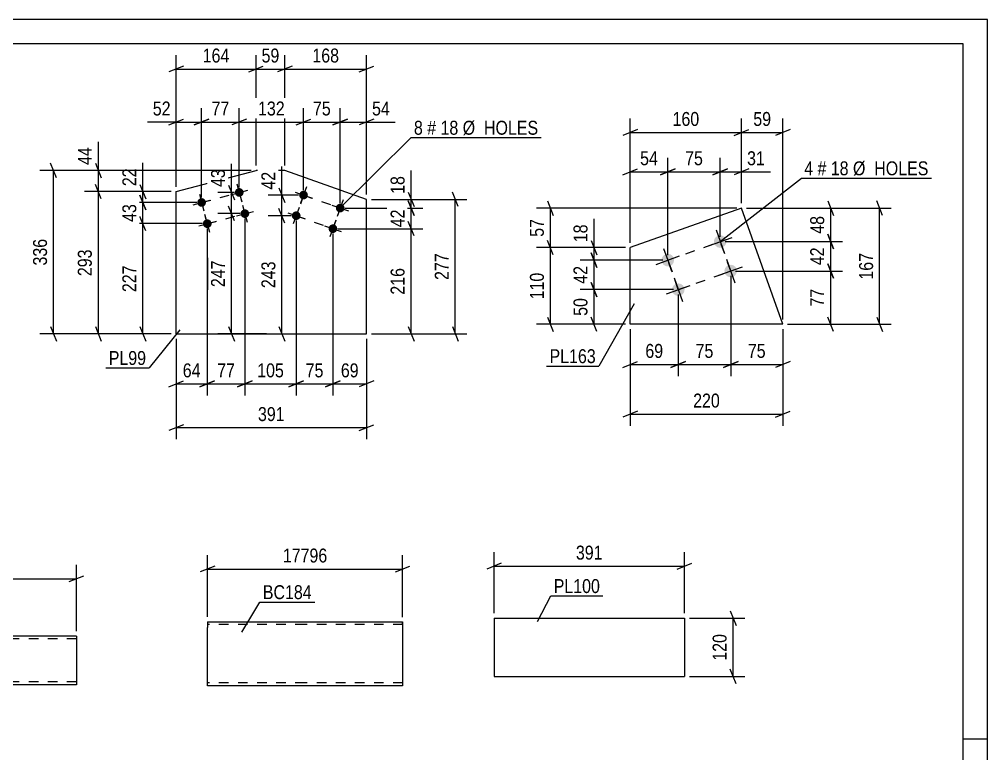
# Model space of a CAD drawing. Header units: millimetres. Extents: x 0 to 420, y 0 to 297.
# Drawn here: x 221 to 420, y 146 to 297 of the extents above; entities that cross this region are included whole.
import ezdxf

# ---------------------------------------------------------------- set-up
doc = ezdxf.new("R2010")
doc.units = ezdxf.units.MM
doc.linetypes.add('DXK_LINE_DOT2', pattern=[3.9198, 1.9599, -1.9599])
doc.styles.add('Arial Narrow', font='ARIALN.TTF', dxfattribs={"height": 0.2})

# ---------------------------------------------------------------- blocks, each defined once
blk = doc.blocks.new('Unknown-203761386-1135 - 13400')
at = {"color": 5, "linetype": 'Continuous'}
for p, q in [((420, 297), (0, 297)), ((420, 0), (420, 297)), ((415, 292), (5, 292)), ((415, 5), (415, 292)), ((420, 149), (415, 149))]:
    blk.add_line(p, q, dxfattribs=at)
blk = doc.blocks.new('Part-203761386-7017 - 7011')
at = {"color": 2, "linetype": 'Continuous'}
for p, q in [((318.57, 173.89), (318.57, 161.89)), ((318.57, 173.89), (357.71, 173.89)), ((357.71, 173.89), (357.71, 161.89)), ((318.57, 161.89), (357.71, 161.89))]:
    blk.add_line(p, q, dxfattribs=at)
blk = doc.blocks.new('Part-203761386-8584 - 8577')
at = {"color": 2, "linetype": 'Continuous'}
for p, q in [((259.7, 173.16), (259.7, 171.96)), ((259.7, 173.16), (279.7, 173.16)), ((279.8, 173.16), (299.8, 173.16)), ((299.8, 173.16), (299.8, 173.07)), ((259.7, 161.16), (259.7, 171.96)), ((299.8, 173.07), (299.8, 159.96)), ((259.7, 160.05), (259.7, 161.16)), ((259.7, 159.96), (259.7, 160.05)), ((279.7, 159.96), (259.7, 159.96)), ((299.8, 159.96), (279.8, 159.96))]:
    blk.add_line(p, q, dxfattribs=at)
at = {"color": 7, "linetype": 'DXK_LINE_DOT2'}
for p, q in [((259.7, 173.16), (259.7, 173.07)), ((299.8, 172.81), (299.8, 173.16)), ((259.7, 173.07), (259.7, 172.81)), ((279.7, 172.56), (259.7, 172.56)), ((299.8, 172.56), (279.8, 172.56)), ((259.7, 160.31), (259.7, 161.16)), ((279.7, 160.56), (259.7, 160.56)), ((299.8, 160.56), (279.8, 160.56))]:
    blk.add_line(p, q, dxfattribs=at)
blk = doc.blocks.new('Part-203761386-6848 - 6842')
at = {"color": 2, "linetype": 'Continuous'}
for p, q in [((212.68, 170.21), (192.68, 170.21)), ((192.68, 160.3), (192.68, 170.21)), ((232.78, 170.21), (212.78, 170.21)), ((232.78, 170.21), (232.78, 160.21)), ((192.68, 160.21), (192.68, 160.3)), ((212.68, 160.21), (192.68, 160.21)), ((232.78, 160.21), (212.78, 160.21))]:
    blk.add_line(p, q, dxfattribs=at)
at = {"color": 7, "linetype": 'DXK_LINE_DOT2'}
for p, q in [((212.68, 169.61), (192.68, 169.61)), ((232.78, 169.61), (212.78, 169.61)), ((232.78, 170.12), (232.78, 170.21)), ((192.68, 160.81), (192.68, 160.85)), ((212.68, 160.81), (192.68, 160.81)), ((232.78, 160.81), (212.78, 160.81)), ((232.78, 160.81), (232.78, 160.85))]:
    blk.add_line(p, q, dxfattribs=at)
blk = doc.blocks.new('Bolt-203761386-7430 - 7396')
at = {"linetype": 'Continuous'}
for points in [[(280.28, 260.57, -1), (278.58, 261.18, -1)], [(287.82, 257.9, -1), (286.12, 258.5, -1)], [(278.77, 256.33, -1), (277.08, 256.93, -1)], [(286.31, 253.66, -1), (284.62, 254.26, -1)]]:
    blk.add_hatch(color=1, dxfattribs=at).paths.add_polyline_path(points)
at = {"color": 1, "linetype": 'Continuous'}
for p, q in [((277.73, 261.48), (281.13, 260.27)), ((280.03, 262.57), (278.83, 259.18)), ((285.27, 258.8), (288.67, 257.6)), ((287.57, 259.9), (286.37, 256.5)), ((276.23, 257.23), (279.62, 256.03)), ((278.53, 258.33), (277.32, 254.94)), ((286.07, 255.66), (284.86, 252.26)), ((283.77, 254.56), (287.16, 253.36))]:
    blk.add_line(p, q, dxfattribs=at)
blk = doc.blocks.new('Bolt-203761386-7435 - 7396')
at = {"linetype": 'Continuous'}
for points in [[(267.09, 261.64, -1), (265.35, 261.18, -1)], [(259.36, 259.58, -1), (257.62, 259.12, -1)], [(268.25, 257.29, -1), (266.51, 256.83, -1)], [(260.52, 255.23, -1), (258.78, 254.77, -1)]]:
    blk.add_hatch(color=1, dxfattribs=at).paths.add_polyline_path(points)
at = {"color": 1, "linetype": 'Continuous'}
for p, q in [((265.76, 263.15), (266.68, 259.67)), ((258.03, 261.09), (258.95, 257.61)), ((264.48, 260.95), (267.96, 261.87)), ((256.75, 258.89), (260.23, 259.81)), ((266.92, 258.8), (267.84, 255.32)), ((259.18, 256.74), (260.11, 253.26)), ((265.64, 256.6), (269.12, 257.52)), ((257.91, 254.54), (261.39, 255.47))]:
    blk.add_line(p, q, dxfattribs=at)
blk = doc.blocks.new('Part-203761386-7440 - 7396')
at = {"color": 2, "linetype": 'Continuous'}
for p, q in [((253.24, 261.58), (269.67, 265.95)), ((275.6, 265.95), (269.67, 265.95)), ((292.38, 259.99), (275.6, 265.95)), ((253.24, 232.32), (253.24, 261.58)), ((292.38, 232.32), (292.38, 259.99)), ((253.24, 232.32), (292.38, 232.32))]:
    blk.add_line(p, q, dxfattribs=at)
blk = doc.blocks.new('Bolt-203761386-7810 - 7804')
at = {"linetype": 'Continuous'}
for points in [[(366.27, 251.74, -1), (363.84, 250.88, -1)], [(355.5, 247.92, -1), (353.07, 247.06, -1)], [(368.42, 245.68, -1), (365.99, 244.83, -1)], [(357.65, 241.86, -1), (355.22, 241, -1)]]:
    blk.add_hatch(color=1, dxfattribs=at).paths.add_polyline_path(points)
at = {"color": 1, "linetype": 'Continuous'}
for p, q in [((364.2, 253.74), (365.92, 248.89)), ((362.63, 250.45), (367.48, 252.17)), ((353.43, 249.92), (355.15, 245.07)), ((351.86, 246.63), (356.71, 248.35)), ((366.35, 247.68), (368.07, 242.83)), ((364.78, 244.4), (369.63, 246.11)), ((355.58, 243.86), (357.29, 239.01)), ((354.01, 240.57), (358.86, 242.29))]:
    blk.add_line(p, q, dxfattribs=at)
blk = doc.blocks.new('Part-203761386-7815 - 7804')
at = {"color": 2, "linetype": 'Continuous'}
for p, q in [((369.44, 258.18), (346.56, 250.06)), ((377.91, 234.3), (369.44, 258.18)), ((346.56, 234.3), (346.56, 250.06)), ((377.91, 234.3), (346.56, 234.3))]:
    blk.add_line(p, q, dxfattribs=at)
blk = doc.blocks.new('Line-203761386-7710 - 7396')
at = {"color": 1, "linetype": 'DXK_LINE_DOT2'}
blk.add_line((266.22, 261.41), (267.38, 257.06), dxfattribs=at)
blk = doc.blocks.new('Line-203761386-7960 - 7804')
at = {"color": 1, "linetype": 'DXK_LINE_DOT2'}
blk.add_line((354.29, 247.49), (365.06, 251.31), dxfattribs=at)
blk = doc.blocks.new('Line-203761386-7717 - 7396')
at = {"color": 1, "linetype": 'DXK_LINE_DOT2'}
blk.add_line((258.49, 259.35), (266.22, 261.41), dxfattribs=at)
blk = doc.blocks.new('Line-203761386-7967 - 7804')
at = {"color": 1, "linetype": 'DXK_LINE_DOT2'}
blk.add_line((367.21, 245.26), (365.06, 251.31), dxfattribs=at)
blk = doc.blocks.new('Line-203761386-7724 - 7396')
at = {"color": 1, "linetype": 'DXK_LINE_DOT2'}
blk.add_line((259.65, 255), (267.38, 257.06), dxfattribs=at)
blk = doc.blocks.new('Line-203761386-7974 - 7804')
at = {"color": 1, "linetype": 'DXK_LINE_DOT2'}
blk.add_line((356.43, 241.43), (367.21, 245.26), dxfattribs=at)
blk = doc.blocks.new('Line-203761386-7731 - 7396')
at = {"color": 1, "linetype": 'DXK_LINE_DOT2'}
blk.add_line((259.65, 255), (258.49, 259.35), dxfattribs=at)
blk = doc.blocks.new('Line-203761386-7981 - 7804')
at = {"color": 1, "linetype": 'DXK_LINE_DOT2'}
blk.add_line((356.43, 241.43), (354.29, 247.49), dxfattribs=at)
blk = doc.blocks.new('Line-203761386-7738 - 7396')
at = {"color": 1, "linetype": 'DXK_LINE_DOT2'}
blk.add_line((279.43, 260.87), (277.93, 256.63), dxfattribs=at)
blk = doc.blocks.new('Line-203761386-7745 - 7396')
at = {"color": 1, "linetype": 'DXK_LINE_DOT2'}
blk.add_line((277.93, 256.63), (285.47, 253.96), dxfattribs=at)
blk = doc.blocks.new('Line-203761386-7752 - 7396')
at = {"color": 1, "linetype": 'DXK_LINE_DOT2'}
blk.add_line((285.47, 253.96), (286.97, 258.2), dxfattribs=at)
blk = doc.blocks.new('Line-203761386-7759 - 7396')
at = {"color": 1, "linetype": 'DXK_LINE_DOT2'}
blk.add_line((279.43, 260.87), (286.97, 258.2), dxfattribs=at)
blk = doc.blocks.new('StraightDimension-203761386-7019 - 7011')
at = {"color": 7, "linetype": 'Continuous'}
for p, q in [((367.11, 175.39), (368.31, 172.39)), ((358.71, 173.89), (370.11, 173.89)), ((367.71, 161.89), (367.71, 173.89)), ((368.31, 160.39), (367.11, 163.39)), ((358.71, 161.89), (370.11, 161.89))]:
    blk.add_line(p, q, dxfattribs=at)
at = {"color": 0}
blk.add_wipeout([(366.96, 171.23), (362.76, 171.23), (362.76, 164.54), (366.96, 164.54)], dxfattribs=at)
at = {"color": 3, "style": 'Arial Narrow'}
blk.add_text('120', height=2.863, rotation=90.0002, dxfattribs=at).set_placement((366.36, 165.14))
blk = doc.blocks.new('StraightDimension-203761386-7030 - 7011')
at = {"color": 7, "linetype": 'Continuous'}
for p, q in [((318.57, 174.89), (318.57, 187.43)), ((357.71, 174.89), (357.71, 187.43)), ((320.07, 185.18), (317.07, 183.98)), ((356.21, 183.98), (359.21, 185.18)), ((318.57, 184.58), (357.71, 184.58))]:
    blk.add_line(p, q, dxfattribs=at)
at = {"color": 0}
blk.add_wipeout([(341.49, 185.33), (341.49, 189.53), (334.8, 189.53), (334.8, 185.33)], dxfattribs=at)
at = {"color": 3, "style": 'Arial Narrow'}
blk.add_text('391', height=2.863, dxfattribs=at).set_placement((335.4, 185.93))
blk = doc.blocks.new('StraightDimension-203761386-8588 - 8577')
at = {"color": 7, "linetype": 'Continuous'}
for p, q in [((259.7, 174.16), (259.7, 186.83)), ((299.8, 174.12), (299.8, 186.83)), ((261.2, 184.58), (258.2, 183.38)), ((259.7, 183.98), (299.8, 183.98)), ((298.3, 183.38), (301.3, 184.58))]:
    blk.add_line(p, q, dxfattribs=at)
at = {"color": 0}
blk.add_wipeout([(284.92, 184.73), (284.92, 188.93), (274.58, 188.93), (274.58, 184.73)], dxfattribs=at)
at = {"color": 3, "style": 'Arial Narrow'}
blk.add_text('17796', height=2.863, dxfattribs=at).set_placement((275.18, 185.33))
blk = doc.blocks.new('StraightDimension-203761386-6857 - 6842')
at = {"color": 7, "linetype": 'Continuous'}
for p, q in [((192.68, 171.21), (192.68, 184.84)), ((232.78, 171.21), (232.78, 184.84)), ((194.18, 182.59), (191.18, 181.39)), ((192.68, 181.99), (232.78, 181.99)), ((231.28, 181.39), (234.28, 182.59))]:
    blk.add_line(p, q, dxfattribs=at)
at = {"color": 0}
blk.add_wipeout([(217.9, 182.74), (217.9, 186.94), (207.56, 186.94), (207.56, 182.74)], dxfattribs=at)
at = {"color": 3, "style": 'Arial Narrow'}
blk.add_text('17503', height=2.863, dxfattribs=at).set_placement((208.16, 183.34))
blk = doc.blocks.new('StraightDimension-203761386-7664 - 7396')
at = {"color": 7, "linetype": 'Continuous'}
for p, q in [((258.49, 260.35), (258.49, 278.74)), ((266.22, 262.41), (266.22, 278.74)), ((256.99, 275.29), (259.99, 276.49)), ((258.49, 275.89), (266.22, 275.89)), ((267.72, 276.49), (264.72, 275.29))]:
    blk.add_line(p, q, dxfattribs=at)
at = {"color": 0}
blk.add_wipeout([(264.78, 276.64), (264.78, 280.84), (259.93, 280.84), (259.93, 276.64)], dxfattribs=at)
at = {"color": 3, "style": 'Arial Narrow'}
blk.add_text('77', height=2.863, dxfattribs=at).set_placement((260.53, 277.24))
blk = doc.blocks.new('StraightDimension-203761386-7577 - 7396')
at = {"color": 7, "linetype": 'Continuous'}
for p, q in [((253.24, 231.32), (253.24, 210.66)), ((292.38, 231.32), (292.38, 210.66)), ((254.74, 213.66), (251.74, 212.46)), ((253.24, 213.06), (292.38, 213.06)), ((290.88, 212.46), (293.88, 213.66))]:
    blk.add_line(p, q, dxfattribs=at)
at = {"color": 0}
blk.add_wipeout([(276.15, 213.81), (276.15, 218.01), (269.47, 218.01), (269.47, 213.81)], dxfattribs=at)
at = {"color": 3, "style": 'Arial Narrow'}
blk.add_text('391', height=2.863, dxfattribs=at).set_placement((270.07, 214.41))
blk = doc.blocks.new('StraightDimension-203761386-7449 - 7396')
at = {"color": 7, "linetype": 'Continuous'}
for p, q in [((275.59, 255.13), (274.39, 258.13)), ((276.93, 256.63), (272.14, 256.63)), ((274.99, 232.32), (274.99, 256.63)), ((274.39, 233.82), (275.59, 230.82)), ((273.81, 232.32), (277.39, 232.32))]:
    blk.add_line(p, q, dxfattribs=at)
at = {"color": 0}
blk.add_wipeout([(274.24, 247.82), (270.04, 247.82), (270.04, 241.14), (274.24, 241.14)], dxfattribs=at)
at = {"color": 3, "style": 'Arial Narrow'}
blk.add_text('243', height=2.863, rotation=90.0002, dxfattribs=at).set_placement((273.64, 241.74))
blk = doc.blocks.new('StraightDimension-203761386-7479 - 7396')
at = {"color": 7, "linetype": 'Continuous'}
for p, q in [((266.38, 257.06), (261.79, 257.06)), ((265.24, 255.56), (264.04, 258.56)), ((264.64, 232.32), (264.64, 257.06)), ((264.04, 233.82), (265.24, 230.82)), ((271.81, 232.32), (261.79, 232.32))]:
    blk.add_line(p, q, dxfattribs=at)
at = {"color": 0}
blk.add_wipeout([(263.89, 248.03), (259.69, 248.03), (259.69, 241.35), (263.89, 241.35)], dxfattribs=at)
at = {"color": 3, "style": 'Arial Narrow'}
blk.add_text('247', height=2.863, rotation=90.0002, dxfattribs=at).set_placement((263.29, 241.95))
blk = doc.blocks.new('StraightDimension-203761386-7634 - 7396')
at = {"color": 7, "linetype": 'Continuous'}
for p, q in [((286.97, 259.2), (286.97, 278.74)), ((292.38, 260.99), (292.38, 278.74)), ((285.47, 275.29), (288.47, 276.49)), ((286.97, 275.89), (292.38, 275.89)), ((293.88, 276.49), (290.88, 275.29))]:
    blk.add_line(p, q, dxfattribs=at)
at = {"color": 0}
blk.add_wipeout([(297.76, 276.64), (297.76, 280.84), (292.91, 280.84), (292.91, 276.64)], dxfattribs=at)
at = {"color": 7, "linetype": 'Continuous'}
blk.add_line((292.38, 275.89), (298.29, 275.89), dxfattribs=at)
blk.add_line((292.38, 275.89), (298.29, 275.89), dxfattribs=at)
at = {"color": 3, "style": 'Arial Narrow'}
blk.add_text('54', height=2.863, dxfattribs=at).set_placement((293.51, 277.24))
blk = doc.blocks.new('StraightDimension-203761386-7442 - 7396')
at = {"color": 7, "linetype": 'Continuous'}
for p, q in [((311.22, 258.49), (310.02, 261.49)), ((293.38, 259.99), (313.02, 259.99)), ((310.62, 232.32), (310.62, 259.99)), ((310.02, 233.82), (311.22, 230.82)), ((293.38, 232.32), (313.02, 232.32))]:
    blk.add_line(p, q, dxfattribs=at)
at = {"color": 0}
blk.add_wipeout([(309.87, 249.5), (305.67, 249.5), (305.67, 242.82), (309.87, 242.82)], dxfattribs=at)
at = {"color": 3, "style": 'Arial Narrow'}
blk.add_text('277', height=2.863, rotation=90.0002, dxfattribs=at).set_placement((309.27, 243.42))
blk = doc.blocks.new('StraightDimension-203761386-7704 - 7396')
at = {"color": 7, "linetype": 'Continuous'}
for p, q in [((228.67, 264.45), (227.47, 267.45)), ((268.67, 265.95), (225.22, 265.95)), ((228.07, 232.32), (228.07, 265.95)), ((227.47, 233.82), (228.67, 230.82)), ((252.24, 232.32), (225.22, 232.32))]:
    blk.add_line(p, q, dxfattribs=at)
at = {"color": 0}
blk.add_wipeout([(227.32, 252.48), (223.12, 252.48), (223.12, 245.79), (227.32, 245.79)], dxfattribs=at)
at = {"color": 3, "style": 'Arial Narrow'}
blk.add_text('336', height=2.863, rotation=90.0002, dxfattribs=at).set_placement((226.72, 246.39))
blk = doc.blocks.new('StraightDimension-203761386-7465 - 7396')
at = {"color": 7, "linetype": 'Continuous'}
for p, q in [((278.43, 260.87), (272.14, 260.87)), ((274.39, 262.37), (275.59, 259.37)), ((274.99, 256.63), (274.99, 260.87)), ((275.59, 255.13), (274.39, 258.13)), ((276.93, 256.63), (272.14, 256.63))]:
    blk.add_line(p, q, dxfattribs=at)
at = {"color": 0}
blk.add_wipeout([(274.24, 266.26), (270.04, 266.26), (270.04, 261.4), (274.24, 261.4)], dxfattribs=at)
at = {"color": 7, "linetype": 'Continuous'}
blk.add_line((274.99, 260.87), (274.99, 266.78), dxfattribs=at)
blk.add_line((274.99, 260.87), (274.99, 266.78), dxfattribs=at)
at = {"color": 3, "style": 'Arial Narrow'}
blk.add_text('42', height=2.863, rotation=90.0002, dxfattribs=at).set_placement((273.64, 262))
blk = doc.blocks.new('StraightDimension-203761386-7495 - 7396')
at = {"color": 7, "linetype": 'Continuous'}
for p, q in [((264.04, 262.91), (265.24, 259.91)), ((265.22, 261.41), (261.79, 261.41)), ((264.64, 257.06), (264.64, 261.41)), ((266.38, 257.06), (261.79, 257.06)), ((265.24, 255.56), (264.04, 258.56))]:
    blk.add_line(p, q, dxfattribs=at)
at = {"color": 0}
blk.add_wipeout([(263.89, 266.79), (259.69, 266.79), (259.69, 261.93), (263.89, 261.93)], dxfattribs=at)
at = {"color": 7, "linetype": 'Continuous'}
blk.add_line((264.64, 261.41), (264.64, 267.31), dxfattribs=at)
blk.add_line((264.64, 261.41), (264.64, 267.31), dxfattribs=at)
at = {"color": 3, "style": 'Arial Narrow'}
blk.add_text('43', height=2.863, rotation=90.0002, dxfattribs=at).set_placement((263.29, 262.53))
blk = doc.blocks.new('StraightDimension-203761386-7509 - 7396')
at = {"color": 7, "linetype": 'Continuous'}
for p, q in [((259.65, 254), (259.65, 219.65)), ((253.24, 231.32), (253.24, 219.65)), ((251.74, 221.45), (254.74, 222.65)), ((253.24, 222.05), (259.65, 222.05)), ((261.15, 222.65), (258.15, 221.45))]:
    blk.add_line(p, q, dxfattribs=at)
at = {"color": 0}
blk.add_wipeout([(258.87, 222.8), (258.87, 227), (254.02, 227), (254.02, 222.8)], dxfattribs=at)
at = {"color": 3, "style": 'Arial Narrow'}
blk.add_text('64', height=2.863, dxfattribs=at).set_placement((254.62, 223.4))
blk = doc.blocks.new('StraightDimension-203761386-7515 - 7396')
at = {"color": 7, "linetype": 'Continuous'}
for p, q in [((267.38, 256.06), (267.38, 219.65)), ((277.93, 255.63), (277.93, 219.65)), ((265.88, 221.45), (268.88, 222.65)), ((267.38, 222.05), (277.93, 222.05)), ((279.43, 222.65), (276.43, 221.45))]:
    blk.add_line(p, q, dxfattribs=at)
at = {"color": 0}
blk.add_wipeout([(275.99, 222.8), (275.99, 227), (269.31, 227), (269.31, 222.8)], dxfattribs=at)
at = {"color": 3, "style": 'Arial Narrow'}
blk.add_text('105', height=2.863, dxfattribs=at).set_placement((269.91, 223.4))
blk = doc.blocks.new('StraightDimension-203761386-7523 - 7396')
at = {"color": 7, "linetype": 'Continuous'}
for p, q in [((267.38, 256.06), (267.38, 219.65)), ((259.65, 254), (259.65, 219.65)), ((258.15, 221.45), (261.15, 222.65)), ((259.65, 222.05), (267.38, 222.05)), ((268.88, 222.65), (265.88, 221.45))]:
    blk.add_line(p, q, dxfattribs=at)
at = {"color": 0}
blk.add_wipeout([(265.94, 222.8), (265.94, 227), (261.09, 227), (261.09, 222.8)], dxfattribs=at)
at = {"color": 3, "style": 'Arial Narrow'}
blk.add_text('77', height=2.863, dxfattribs=at).set_placement((261.69, 223.4))
blk = doc.blocks.new('StraightDimension-203761386-7531 - 7396')
at = {"color": 7, "linetype": 'Continuous'}
for p, q in [((277.93, 255.63), (277.93, 219.65)), ((285.47, 252.96), (285.47, 219.65)), ((276.43, 221.45), (279.43, 222.65)), ((277.93, 222.05), (285.47, 222.05)), ((286.97, 222.65), (283.97, 221.45))]:
    blk.add_line(p, q, dxfattribs=at)
at = {"color": 0}
blk.add_wipeout([(284.12, 222.8), (284.12, 227), (279.27, 227), (279.27, 222.8)], dxfattribs=at)
at = {"color": 3, "style": 'Arial Narrow'}
blk.add_text('75', height=2.863, dxfattribs=at).set_placement((279.87, 223.4))
blk = doc.blocks.new('StraightDimension-203761386-7539 - 7396')
at = {"color": 7, "linetype": 'Continuous'}
for p, q in [((285.47, 252.96), (285.47, 219.65)), ((292.38, 231.32), (292.38, 219.65)), ((283.97, 221.45), (286.97, 222.65)), ((285.47, 222.05), (292.38, 222.05)), ((293.88, 222.65), (290.88, 221.45))]:
    blk.add_line(p, q, dxfattribs=at)
at = {"color": 0}
blk.add_wipeout([(291.35, 222.8), (291.35, 227), (286.5, 227), (286.5, 222.8)], dxfattribs=at)
at = {"color": 3, "style": 'Arial Narrow'}
blk.add_text('69', height=2.863, dxfattribs=at).set_placement((287.1, 223.4))
blk = doc.blocks.new('StraightDimension-203761386-7674 - 7396')
at = {"color": 7, "linetype": 'Continuous'}
for p, q in [((253.24, 262.58), (253.24, 278.74)), ((258.49, 260.35), (258.49, 278.74)), ((251.74, 275.29), (254.74, 276.49)), ((253.24, 275.89), (258.49, 275.89)), ((259.99, 276.49), (256.99, 275.29))]:
    blk.add_line(p, q, dxfattribs=at)
at = {"color": 0}
blk.add_wipeout([(252.72, 276.64), (252.72, 280.84), (247.86, 280.84), (247.86, 276.64)], dxfattribs=at)
at = {"color": 7, "linetype": 'Continuous'}
blk.add_line((253.24, 275.89), (247.34, 275.89), dxfattribs=at)
blk.add_line((253.24, 275.89), (247.34, 275.89), dxfattribs=at)
at = {"color": 3, "style": 'Arial Narrow'}
blk.add_text('52', height=2.863, dxfattribs=at).set_placement((248.46, 277.24))
blk = doc.blocks.new('StraightDimension-203761386-7546 - 7396')
at = {"color": 7, "linetype": 'Continuous'}
for p, q in [((269.67, 266.95), (269.67, 289.63)), ((275.6, 266.95), (275.6, 289.63)), ((268.17, 286.18), (271.17, 287.38)), ((269.67, 286.78), (275.6, 286.78)), ((277.1, 287.38), (274.1, 286.18))]:
    blk.add_line(p, q, dxfattribs=at)
at = {"color": 0}
blk.add_wipeout([(275.06, 287.53), (275.06, 291.73), (270.21, 291.73), (270.21, 287.53)], dxfattribs=at)
at = {"color": 3, "style": 'Arial Narrow'}
blk.add_text('59', height=2.863, dxfattribs=at).set_placement((270.81, 288.13))
blk = doc.blocks.new('StraightDimension-203761386-7556 - 7396')
at = {"color": 7, "linetype": 'Continuous'}
for p, q in [((275.6, 266.95), (275.6, 289.63)), ((292.38, 260.99), (292.38, 289.63)), ((277.1, 287.38), (274.1, 286.18)), ((275.6, 286.78), (292.38, 286.78)), ((290.88, 286.18), (293.88, 287.38))]:
    blk.add_line(p, q, dxfattribs=at)
at = {"color": 0}
blk.add_wipeout([(287.33, 287.53), (287.33, 291.73), (280.65, 291.73), (280.65, 287.53)], dxfattribs=at)
at = {"color": 3, "style": 'Arial Narrow'}
blk.add_text('168', height=2.863, dxfattribs=at).set_placement((281.25, 288.13))
blk = doc.blocks.new('StraightDimension-203761386-7566 - 7396')
at = {"color": 7, "linetype": 'Continuous'}
for p, q in [((253.24, 262.58), (253.24, 289.63)), ((269.67, 266.95), (269.67, 289.63)), ((254.74, 287.38), (251.74, 286.18)), ((253.24, 286.78), (269.67, 286.78)), ((268.17, 286.18), (271.17, 287.38))]:
    blk.add_line(p, q, dxfattribs=at)
at = {"color": 0}
blk.add_wipeout([(264.8, 287.53), (264.8, 291.73), (258.11, 291.73), (258.11, 287.53)], dxfattribs=at)
at = {"color": 3, "style": 'Arial Narrow'}
blk.add_text('164', height=2.863, dxfattribs=at).set_placement((258.71, 288.13))
blk = doc.blocks.new('StraightDimension-203761386-7582 - 7396')
at = {"color": 7, "linetype": 'Continuous'}
for p, q in [((300.94, 261.49), (302.14, 258.49)), ((293.38, 259.99), (303.94, 259.99)), ((302.14, 256.7), (300.94, 259.7)), ((301.54, 258.2), (301.54, 259.99)), ((287.97, 258.2), (303.94, 258.2))]:
    blk.add_line(p, q, dxfattribs=at)
at = {"color": 0}
blk.add_wipeout([(300.79, 265.38), (296.59, 265.38), (296.59, 260.52), (300.79, 260.52)], dxfattribs=at)
at = {"color": 7, "linetype": 'Continuous'}
blk.add_line((301.54, 259.99), (301.54, 265.9), dxfattribs=at)
blk.add_line((301.54, 259.99), (301.54, 265.9), dxfattribs=at)
at = {"color": 3, "style": 'Arial Narrow'}
blk.add_text('18', height=2.863, rotation=90.0002, dxfattribs=at).set_placement((300.19, 261.12))
blk = doc.blocks.new('StraightDimension-203761386-7592 - 7396')
at = {"color": 7, "linetype": 'Continuous'}
for p, q in [((300.94, 259.7), (302.14, 256.7)), ((287.97, 258.2), (303.94, 258.2)), ((301.54, 253.96), (301.54, 258.2)), ((302.14, 252.46), (300.94, 255.46)), ((286.47, 253.96), (303.94, 253.96))]:
    blk.add_line(p, q, dxfattribs=at)
at = {"color": 0}
blk.add_wipeout([(300.79, 258.51), (296.59, 258.51), (296.59, 253.65), (300.79, 253.65)], dxfattribs=at)
at = {"color": 3, "style": 'Arial Narrow'}
blk.add_text('42', height=2.863, rotation=90.0002, dxfattribs=at).set_placement((300.19, 254.25))
blk = doc.blocks.new('StraightDimension-203761386-7602 - 7396')
at = {"color": 7, "linetype": 'Continuous'}
for p, q in [((302.14, 252.46), (300.94, 255.46)), ((286.47, 253.96), (303.94, 253.96)), ((301.54, 232.32), (301.54, 253.96)), ((300.94, 233.82), (302.14, 230.82)), ((293.38, 232.32), (303.94, 232.32))]:
    blk.add_line(p, q, dxfattribs=at)
at = {"color": 0}
blk.add_wipeout([(300.79, 246.48), (296.59, 246.48), (296.59, 239.8), (300.79, 239.8)], dxfattribs=at)
at = {"color": 3, "style": 'Arial Narrow'}
blk.add_text('216', height=2.863, rotation=90.0002, dxfattribs=at).set_placement((300.19, 240.4))
blk = doc.blocks.new('StraightDimension-203761386-7611 - 7396')
at = {"color": 7, "linetype": 'Continuous'}
for p, q in [((258.65, 255), (243.57, 255)), ((247.02, 253.5), (245.82, 256.5)), ((246.42, 232.32), (246.42, 255)), ((245.82, 233.82), (247.02, 230.82)), ((252.24, 232.32), (243.57, 232.32))]:
    blk.add_line(p, q, dxfattribs=at)
at = {"color": 0}
blk.add_wipeout([(245.67, 247), (241.47, 247), (241.47, 240.32), (245.67, 240.32)], dxfattribs=at)
at = {"color": 3, "style": 'Arial Narrow'}
blk.add_text('227', height=2.863, rotation=90.0002, dxfattribs=at).set_placement((245.07, 240.92))
blk = doc.blocks.new('StraightDimension-203761386-7617 - 7396')
at = {"color": 7, "linetype": 'Continuous'}
for p, q in [((245.82, 263.08), (247.02, 260.08)), ((252.24, 261.58), (243.57, 261.58)), ((247.02, 257.85), (245.82, 260.85)), ((246.42, 259.35), (246.42, 261.58)), ((257.49, 259.35), (243.57, 259.35))]:
    blk.add_line(p, q, dxfattribs=at)
at = {"color": 0}
blk.add_wipeout([(245.67, 266.96), (241.47, 266.96), (241.47, 262.1), (245.67, 262.1)], dxfattribs=at)
at = {"color": 7, "linetype": 'Continuous'}
blk.add_line((246.42, 261.58), (246.42, 267.48), dxfattribs=at)
blk.add_line((246.42, 261.58), (246.42, 267.48), dxfattribs=at)
at = {"color": 3, "style": 'Arial Narrow'}
blk.add_text('22', height=2.863, rotation=90.0002, dxfattribs=at).set_placement((245.07, 262.7))
blk = doc.blocks.new('StraightDimension-203761386-7625 - 7396')
at = {"color": 7, "linetype": 'Continuous'}
for p, q in [((245.82, 260.85), (247.02, 257.85)), ((257.49, 259.35), (243.57, 259.35)), ((246.42, 255), (246.42, 259.35)), ((258.65, 255), (243.57, 255)), ((247.02, 253.5), (245.82, 256.5))]:
    blk.add_line(p, q, dxfattribs=at)
at = {"color": 0}
blk.add_wipeout([(245.67, 259.61), (241.47, 259.61), (241.47, 254.75), (245.67, 254.75)], dxfattribs=at)
at = {"color": 3, "style": 'Arial Narrow'}
blk.add_text('43', height=2.863, rotation=90.0002, dxfattribs=at).set_placement((245.07, 255.35))
blk = doc.blocks.new('StraightDimension-203761386-7644 - 7396')
at = {"color": 7, "linetype": 'Continuous'}
for p, q in [((279.43, 261.87), (279.43, 278.74)), ((286.97, 259.2), (286.97, 278.74)), ((277.93, 275.29), (280.93, 276.49)), ((279.43, 275.89), (286.97, 275.89)), ((288.47, 276.49), (285.47, 275.29))]:
    blk.add_line(p, q, dxfattribs=at)
at = {"color": 0}
blk.add_wipeout([(285.63, 276.64), (285.63, 280.84), (280.77, 280.84), (280.77, 276.64)], dxfattribs=at)
at = {"color": 3, "style": 'Arial Narrow'}
blk.add_text('75', height=2.863, dxfattribs=at).set_placement((281.37, 277.24))
blk = doc.blocks.new('StraightDimension-203761386-7654 - 7396')
at = {"color": 7, "linetype": 'Continuous'}
for p, q in [((266.22, 262.41), (266.22, 278.74)), ((279.43, 261.87), (279.43, 278.74)), ((267.72, 276.49), (264.72, 275.29)), ((266.22, 275.89), (279.43, 275.89)), ((277.93, 275.29), (280.93, 276.49))]:
    blk.add_line(p, q, dxfattribs=at)
at = {"color": 0}
blk.add_wipeout([(276.17, 276.64), (276.17, 280.84), (269.48, 280.84), (269.48, 276.64)], dxfattribs=at)
at = {"color": 3, "style": 'Arial Narrow'}
blk.add_text('132', height=2.863, dxfattribs=at).set_placement((270.08, 277.24))
blk = doc.blocks.new('StraightDimension-203761386-7685 - 7396')
at = {"color": 7, "linetype": 'Continuous'}
for p, q in [((237.87, 260.08), (236.67, 263.08)), ((252.24, 261.58), (234.42, 261.58)), ((237.27, 232.32), (237.27, 261.58)), ((236.67, 233.82), (237.87, 230.82)), ((252.24, 232.32), (234.42, 232.32))]:
    blk.add_line(p, q, dxfattribs=at)
at = {"color": 0}
blk.add_wipeout([(236.52, 250.29), (232.32, 250.29), (232.32, 243.61), (236.52, 243.61)], dxfattribs=at)
at = {"color": 3, "style": 'Arial Narrow'}
blk.add_text('293', height=2.863, rotation=90.0002, dxfattribs=at).set_placement((235.92, 244.21))
blk = doc.blocks.new('StraightDimension-203761386-7693 - 7396')
at = {"color": 7, "linetype": 'Continuous'}
for p, q in [((236.67, 267.45), (237.87, 264.45)), ((268.67, 265.95), (234.42, 265.95)), ((237.27, 261.58), (237.27, 265.95)), ((237.87, 260.08), (236.67, 263.08)), ((252.24, 261.58), (234.42, 261.58))]:
    blk.add_line(p, q, dxfattribs=at)
at = {"color": 0}
blk.add_wipeout([(236.52, 271.33), (232.32, 271.33), (232.32, 266.47), (236.52, 266.47)], dxfattribs=at)
at = {"color": 7, "linetype": 'Continuous'}
blk.add_line((237.27, 265.95), (237.27, 271.85), dxfattribs=at)
blk.add_line((237.27, 265.95), (237.27, 271.85), dxfattribs=at)
at = {"color": 3, "style": 'Arial Narrow'}
blk.add_text('44', height=2.863, rotation=90.0002, dxfattribs=at).set_placement((235.92, 267.07))
blk = doc.blocks.new('StraightDimension-203761386-7846 - 7804')
at = {"color": 7, "linetype": 'Continuous'}
for p, q in [((387.16, 252.81), (388.36, 249.81)), ((366.06, 251.31), (390.16, 251.31)), ((387.76, 245.26), (387.76, 251.31)), ((388.36, 243.76), (387.16, 246.76)), ((368.21, 245.26), (390.16, 245.26))]:
    blk.add_line(p, q, dxfattribs=at)
at = {"color": 0}
blk.add_wipeout([(387.01, 250.71), (382.81, 250.71), (382.81, 245.86), (387.01, 245.86)], dxfattribs=at)
at = {"color": 3, "style": 'Arial Narrow'}
blk.add_text('42', height=2.863, rotation=90.0002, dxfattribs=at).set_placement((386.41, 246.46))
blk = doc.blocks.new('StraightDimension-203761386-7940 - 7804')
at = {"color": 7, "linetype": 'Continuous'}
for p, q in [((354.29, 248.49), (354.29, 268.51)), ((365.06, 252.31), (365.06, 268.51)), ((352.79, 265.06), (355.79, 266.26)), ((354.29, 265.66), (365.06, 265.66)), ((366.56, 266.26), (363.56, 265.06))]:
    blk.add_line(p, q, dxfattribs=at)
at = {"color": 0}
blk.add_wipeout([(362.1, 266.41), (362.1, 270.61), (357.24, 270.61), (357.24, 266.41)], dxfattribs=at)
at = {"color": 3, "style": 'Arial Narrow'}
blk.add_text('75', height=2.863, dxfattribs=at).set_placement((357.84, 267.01))
blk = doc.blocks.new('StraightDimension-203761386-7817 - 7804')
at = {"color": 7, "linetype": 'Continuous'}
for p, q in [((338.52, 251.56), (339.72, 248.56)), ((345.56, 250.06), (336.27, 250.06)), ((339.72, 245.99), (338.52, 248.99)), ((339.12, 247.49), (339.12, 250.06)), ((353.29, 247.49), (336.27, 247.49))]:
    blk.add_line(p, q, dxfattribs=at)
at = {"color": 0}
blk.add_wipeout([(338.37, 255.44), (334.17, 255.44), (334.17, 250.58), (338.37, 250.58)], dxfattribs=at)
at = {"color": 7, "linetype": 'Continuous'}
blk.add_line((339.12, 250.06), (339.12, 255.96), dxfattribs=at)
blk.add_line((339.12, 250.06), (339.12, 255.96), dxfattribs=at)
at = {"color": 3, "style": 'Arial Narrow'}
blk.add_text('18', height=2.863, rotation=90.0002, dxfattribs=at).set_placement((337.77, 251.18))
blk = doc.blocks.new('StraightDimension-203761386-7825 - 7804')
at = {"color": 7, "linetype": 'Continuous'}
for p, q in [((338.52, 248.99), (339.72, 245.99)), ((353.29, 247.49), (336.27, 247.49)), ((339.12, 241.43), (339.12, 247.49)), ((339.72, 239.93), (338.52, 242.93)), ((355.43, 241.43), (336.27, 241.43))]:
    blk.add_line(p, q, dxfattribs=at)
at = {"color": 0}
blk.add_wipeout([(338.37, 246.89), (334.17, 246.89), (334.17, 242.04), (338.37, 242.04)], dxfattribs=at)
at = {"color": 3, "style": 'Arial Narrow'}
blk.add_text('42', height=2.863, rotation=90.0002, dxfattribs=at).set_placement((337.77, 242.64))
blk = doc.blocks.new('StraightDimension-203761386-7833 - 7804')
at = {"color": 7, "linetype": 'Continuous'}
for p, q in [((338.52, 242.93), (339.72, 239.93)), ((355.43, 241.43), (336.27, 241.43)), ((339.12, 234.3), (339.12, 241.43)), ((339.72, 232.8), (338.52, 235.8)), ((345.56, 234.3), (336.27, 234.3))]:
    blk.add_line(p, q, dxfattribs=at)
at = {"color": 0}
blk.add_wipeout([(338.37, 240.29), (334.17, 240.29), (334.17, 235.44), (338.37, 235.44)], dxfattribs=at)
at = {"color": 3, "style": 'Arial Narrow'}
blk.add_text('50', height=2.863, rotation=90.0002, dxfattribs=at).set_placement((337.77, 236.04))
blk = doc.blocks.new('StraightDimension-203761386-7840 - 7804')
at = {"color": 7, "linetype": 'Continuous'}
for p, q in [((387.16, 246.76), (388.36, 243.76)), ((368.21, 245.26), (390.16, 245.26)), ((387.76, 234.3), (387.76, 245.26)), ((388.36, 232.8), (387.16, 235.8)), ((378.91, 234.3), (390.16, 234.3))]:
    blk.add_line(p, q, dxfattribs=at)
at = {"color": 0}
blk.add_wipeout([(387.01, 242.2), (382.81, 242.2), (382.81, 237.35), (387.01, 237.35)], dxfattribs=at)
at = {"color": 3, "style": 'Arial Narrow'}
blk.add_text('77', height=2.863, rotation=90.0002, dxfattribs=at).set_placement((386.41, 237.95))
blk = doc.blocks.new('StraightDimension-203761386-7854 - 7804')
at = {"color": 7, "linetype": 'Continuous'}
for p, q in [((387.16, 259.68), (388.36, 256.68)), ((370.44, 258.18), (390.16, 258.18)), ((387.76, 251.31), (387.76, 258.18)), ((388.36, 249.81), (387.16, 252.81)), ((366.06, 251.31), (390.16, 251.31))]:
    blk.add_line(p, q, dxfattribs=at)
at = {"color": 0}
blk.add_wipeout([(387.01, 257.17), (382.81, 257.17), (382.81, 252.32), (387.01, 252.32)], dxfattribs=at)
at = {"color": 3, "style": 'Arial Narrow'}
blk.add_text('48', height=2.863, rotation=90.0002, dxfattribs=at).set_placement((386.41, 252.92))
blk = doc.blocks.new('StraightDimension-203761386-7863 - 7804')
at = {"color": 7, "linetype": 'Continuous'}
for p, q in [((369.44, 259.18), (369.44, 276.59)), ((377.91, 235.3), (377.91, 276.59)), ((367.94, 273.14), (370.94, 274.34)), ((369.44, 273.74), (377.91, 273.74)), ((379.41, 274.34), (376.41, 273.14))]:
    blk.add_line(p, q, dxfattribs=at)
at = {"color": 0}
blk.add_wipeout([(376.11, 274.49), (376.11, 278.69), (371.25, 278.69), (371.25, 274.49)], dxfattribs=at)
at = {"color": 3, "style": 'Arial Narrow'}
blk.add_text('59', height=2.863, dxfattribs=at).set_placement((371.85, 275.09))
blk = doc.blocks.new('StraightDimension-203761386-7871 - 7804')
at = {"color": 7, "linetype": 'Continuous'}
for p, q in [((346.56, 251.06), (346.56, 276.59)), ((369.44, 259.18), (369.44, 276.59)), ((348.06, 274.34), (345.06, 273.14)), ((346.56, 273.74), (369.44, 273.74)), ((367.94, 273.14), (370.94, 274.34))]:
    blk.add_line(p, q, dxfattribs=at)
at = {"color": 0}
blk.add_wipeout([(361.34, 274.49), (361.34, 278.69), (354.66, 278.69), (354.66, 274.49)], dxfattribs=at)
at = {"color": 3, "style": 'Arial Narrow'}
blk.add_text('160', height=2.863, dxfattribs=at).set_placement((355.26, 275.09))
blk = doc.blocks.new('StraightDimension-203761386-7882 - 7804')
at = {"color": 7, "linetype": 'Continuous'}
for p, q in [((346.56, 233.3), (346.56, 213.44)), ((377.91, 233.3), (377.91, 213.44)), ((348.06, 216.44), (345.06, 215.24)), ((346.56, 215.84), (377.91, 215.84)), ((376.41, 215.24), (379.41, 216.44))]:
    blk.add_line(p, q, dxfattribs=at)
at = {"color": 0}
blk.add_wipeout([(365.58, 216.59), (365.58, 220.79), (358.89, 220.79), (358.89, 216.59)], dxfattribs=at)
at = {"color": 3, "style": 'Arial Narrow'}
blk.add_text('220', height=2.863, dxfattribs=at).set_placement((359.49, 217.19))
blk = doc.blocks.new('StraightDimension-203761386-7887 - 7804')
at = {"color": 7, "linetype": 'Continuous'}
for p, q in [((329.56, 259.68), (330.76, 256.68)), ((368.44, 258.18), (327.31, 258.18)), ((330.16, 250.06), (330.16, 258.18)), ((330.76, 248.56), (329.56, 251.56)), ((345.56, 250.06), (327.31, 250.06))]:
    blk.add_line(p, q, dxfattribs=at)
at = {"color": 0}
blk.add_wipeout([(329.41, 256.54), (325.21, 256.54), (325.21, 251.69), (329.41, 251.69)], dxfattribs=at)
at = {"color": 3, "style": 'Arial Narrow'}
blk.add_text('57', height=2.863, rotation=90.0002, dxfattribs=at).set_placement((328.81, 252.29))
blk = doc.blocks.new('StraightDimension-203761386-7895 - 7804')
at = {"color": 7, "linetype": 'Continuous'}
for p, q in [((330.76, 248.56), (329.56, 251.56)), ((345.56, 250.06), (327.31, 250.06)), ((330.16, 234.3), (330.16, 250.06)), ((329.56, 235.8), (330.76, 232.8)), ((345.56, 234.3), (327.31, 234.3))]:
    blk.add_line(p, q, dxfattribs=at)
at = {"color": 0}
blk.add_wipeout([(329.41, 245.52), (325.21, 245.52), (325.21, 238.83), (329.41, 238.83)], dxfattribs=at)
at = {"color": 3, "style": 'Arial Narrow'}
blk.add_text('110', height=2.863, rotation=90.0002, dxfattribs=at).set_placement((328.81, 239.43))
blk = doc.blocks.new('StraightDimension-203761386-7902 - 7804')
at = {"color": 7, "linetype": 'Continuous'}
for p, q in [((398.41, 256.68), (397.21, 259.68)), ((370.44, 258.18), (400.21, 258.18)), ((397.81, 234.3), (397.81, 258.18)), ((397.21, 235.8), (398.41, 232.8)), ((378.91, 234.3), (400.21, 234.3))]:
    blk.add_line(p, q, dxfattribs=at)
at = {"color": 0}
blk.add_wipeout([(397.06, 249.58), (392.86, 249.58), (392.86, 242.89), (397.06, 242.89)], dxfattribs=at)
at = {"color": 3, "style": 'Arial Narrow'}
blk.add_text('167', height=2.863, rotation=90.0002, dxfattribs=at).set_placement((396.46, 243.49))
blk = doc.blocks.new('StraightDimension-203761386-7909 - 7804')
at = {"color": 7, "linetype": 'Continuous'}
for p, q in [((356.43, 240.43), (356.43, 223.65)), ((346.56, 233.3), (346.56, 223.65)), ((345.06, 225.45), (348.06, 226.65)), ((346.56, 226.05), (356.43, 226.05)), ((357.93, 226.65), (354.93, 225.45))]:
    blk.add_line(p, q, dxfattribs=at)
at = {"color": 0}
blk.add_wipeout([(353.92, 226.8), (353.92, 231), (349.07, 231), (349.07, 226.8)], dxfattribs=at)
at = {"color": 3, "style": 'Arial Narrow'}
blk.add_text('69', height=2.863, dxfattribs=at).set_placement((349.67, 227.4))
blk = doc.blocks.new('StraightDimension-203761386-7915 - 7804')
at = {"color": 7, "linetype": 'Continuous'}
for p, q in [((367.21, 244.26), (367.21, 223.65)), ((356.43, 240.43), (356.43, 223.65)), ((354.93, 225.45), (357.93, 226.65)), ((356.43, 226.05), (367.21, 226.05)), ((368.71, 226.65), (365.71, 225.45))]:
    blk.add_line(p, q, dxfattribs=at)
at = {"color": 0}
blk.add_wipeout([(364.25, 226.8), (364.25, 231), (359.39, 231), (359.39, 226.8)], dxfattribs=at)
at = {"color": 3, "style": 'Arial Narrow'}
blk.add_text('75', height=2.863, dxfattribs=at).set_placement((359.99, 227.4))
blk = doc.blocks.new('StraightDimension-203761386-7923 - 7804')
at = {"color": 7, "linetype": 'Continuous'}
for p, q in [((367.21, 244.26), (367.21, 223.65)), ((377.91, 233.3), (377.91, 223.65)), ((365.71, 225.45), (368.71, 226.65)), ((367.21, 226.05), (377.91, 226.05)), ((379.41, 226.65), (376.41, 225.45))]:
    blk.add_line(p, q, dxfattribs=at)
at = {"color": 0}
blk.add_wipeout([(374.99, 226.8), (374.99, 231), (370.13, 231), (370.13, 226.8)], dxfattribs=at)
at = {"color": 3, "style": 'Arial Narrow'}
blk.add_text('75', height=2.863, dxfattribs=at).set_placement((370.73, 227.4))
blk = doc.blocks.new('StraightDimension-203761386-7930 - 7804')
at = {"color": 7, "linetype": 'Continuous'}
for p, q in [((346.56, 251.06), (346.56, 268.51)), ((354.29, 248.49), (354.29, 268.51)), ((345.06, 265.06), (348.06, 266.26)), ((346.56, 265.66), (354.29, 265.66)), ((355.79, 266.26), (352.79, 265.06))]:
    blk.add_line(p, q, dxfattribs=at)
at = {"color": 0}
blk.add_wipeout([(352.85, 266.41), (352.85, 270.61), (347.99, 270.61), (347.99, 266.41)], dxfattribs=at)
at = {"color": 3, "style": 'Arial Narrow'}
blk.add_text('54', height=2.863, dxfattribs=at).set_placement((348.59, 267.01))
blk = doc.blocks.new('StraightDimension-203761386-7950 - 7804')
at = {"color": 7, "linetype": 'Continuous'}
for p, q in [((365.06, 252.31), (365.06, 268.51)), ((369.44, 259.18), (369.44, 268.51)), ((363.56, 265.06), (366.56, 266.26)), ((365.06, 265.66), (369.44, 265.66)), ((370.94, 266.26), (367.94, 265.06))]:
    blk.add_line(p, q, dxfattribs=at)
at = {"color": 0}
blk.add_wipeout([(374.83, 266.41), (374.83, 270.61), (369.97, 270.61), (369.97, 266.41)], dxfattribs=at)
at = {"color": 7, "linetype": 'Continuous'}
blk.add_line((369.44, 265.66), (375.35, 265.66), dxfattribs=at)
blk.add_line((369.44, 265.66), (375.35, 265.66), dxfattribs=at)
at = {"color": 3, "style": 'Arial Narrow'}
blk.add_text('31', height=2.863, dxfattribs=at).set_placement((370.57, 267.01))
blk = doc.blocks.new('Mark-203761386-7013 - 7011')
at = {"color": 0}
blk.add_wipeout([(340.35, 179.05), (340.35, 182.05), (330.84, 182.05), (330.84, 179.05)], dxfattribs=at)
blk.add_wipeout([(340.35, 179.05), (340.35, 182.05), (330.84, 182.05), (330.84, 179.05)], dxfattribs=at)
at = {"color": 30, "linetype": 'Continuous'}
for p, q in [((327.5, 173.23), (330.24, 178.45)), ((330.24, 178.45), (340.95, 178.45))]:
    blk.add_line(p, q, dxfattribs=at)
at = {"color": 3, "style": 'Arial Narrow'}
blk.add_text('PL100', height=2.863, dxfattribs=at).set_placement((330.84, 179.05))
blk = doc.blocks.new('Mark-203761386-8580 - 8577')
at = {"color": 0}
blk.add_wipeout([(281.12, 177.8), (281.12, 180.8), (271.07, 180.8), (271.07, 177.8)], dxfattribs=at)
blk.add_wipeout([(281.12, 177.8), (281.12, 180.8), (271.07, 180.8), (271.07, 177.8)], dxfattribs=at)
at = {"color": 30, "linetype": 'Continuous'}
for p, q in [((266.72, 171.03), (270.47, 177.2)), ((270.47, 177.2), (281.72, 177.2))]:
    blk.add_line(p, q, dxfattribs=at)
at = {"color": 3, "style": 'Arial Narrow'}
blk.add_text('BC184', height=2.863, dxfattribs=at).set_placement((271.07, 177.8))
blk = doc.blocks.new('Mark-203761386-7436 - 7396')
at = {"color": 0}
blk.add_wipeout([(247.08, 225.94), (247.08, 228.94), (239.41, 228.94), (239.41, 225.94)], dxfattribs=at)
blk.add_wipeout([(247.08, 225.94), (247.08, 228.94), (239.41, 228.94), (239.41, 225.94)], dxfattribs=at)
at = {"color": 30, "linetype": 'Continuous'}
for p in [(254.02, 233.15), (238.81, 225.34)]:
    blk.add_line(p, (247.68, 225.34), dxfattribs=at)
at = {"color": 3, "style": 'Arial Narrow'}
blk.add_text('PL99', height=2.863, dxfattribs=at).set_placement((239.41, 225.94))
blk = doc.blocks.new('MarkSet-203761386-7794 - 7396')
at = {"color": 0}
blk.add_wipeout([(303.95, 273.28), (303.95, 276.28), (302.12, 276.28), (302.12, 273.28)], dxfattribs=at)
blk.add_wipeout([(303.95, 273.28), (303.95, 276.28), (302.12, 276.28), (302.12, 273.28)], dxfattribs=at)
at = {"color": 7, "linetype": 'Continuous'}
blk.add_line((286.91, 258.21), (301.52, 272.68), dxfattribs=at)
at = {"color": 3, "style": 'Arial Narrow'}
blk.add_text('8', height=2.86, dxfattribs=at).set_placement((302.12, 273.28))
at = {"color": 0}
blk.add_wipeout([(306.68, 273.28), (306.68, 276.28), (304.85, 276.28), (304.85, 273.28)], dxfattribs=at)
blk.add_wipeout([(306.68, 273.28), (306.68, 276.28), (304.85, 276.28), (304.85, 273.28)], dxfattribs=at)
blk.add_wipeout([(311.24, 273.28), (311.24, 276.28), (307.58, 276.28), (307.58, 273.28)], dxfattribs=at)
blk.add_wipeout([(311.24, 273.28), (311.24, 276.28), (307.58, 276.28), (307.58, 273.28)], dxfattribs=at)
at = {"color": 3, "style": 'Arial Narrow'}
for s, height, p in [('#', 2.86, (304.85, 273.28)), ('18', 2.863, (307.58, 273.28))]:
    blk.add_text(s, height=height, dxfattribs=at).set_placement(p)
at = {"color": 0}
blk.add_wipeout([(327.66, 273.28), (327.66, 276.28), (312.14, 276.28), (312.14, 273.28)], dxfattribs=at)
blk.add_wipeout([(327.66, 273.28), (327.66, 276.28), (312.14, 276.28), (312.14, 273.28)], dxfattribs=at)
at = {"color": 7, "linetype": 'Continuous'}
blk.add_line((301.52, 272.68), (328.26, 272.68), dxfattribs=at)
at = {"color": 3, "style": 'Arial Narrow'}
blk.add_text('Ø  HOLES', height=2.863, dxfattribs=at).set_placement((312.14, 273.28))
blk = doc.blocks.new('Mark-203761386-7806 - 7804')
at = {"color": 0}
blk.add_wipeout([(384.14, 264.94), (384.14, 267.94), (382.32, 267.94), (382.32, 264.94)], dxfattribs=at)
blk.add_wipeout([(384.14, 264.94), (384.14, 267.94), (382.32, 267.94), (382.32, 264.94)], dxfattribs=at)
at = {"color": 7, "linetype": 'Continuous'}
blk.add_line((365.06, 251.31), (381.72, 264.34), dxfattribs=at)
at = {"color": 3, "style": 'Arial Narrow'}
blk.add_text('4', height=2.86, dxfattribs=at).set_placement((382.32, 264.94))
at = {"color": 0}
blk.add_wipeout([(386.87, 264.94), (386.87, 267.94), (385.04, 267.94), (385.04, 264.94)], dxfattribs=at)
blk.add_wipeout([(386.87, 264.94), (386.87, 267.94), (385.04, 267.94), (385.04, 264.94)], dxfattribs=at)
blk.add_wipeout([(391.43, 264.94), (391.43, 267.94), (387.77, 267.94), (387.77, 264.94)], dxfattribs=at)
blk.add_wipeout([(391.43, 264.94), (391.43, 267.94), (387.77, 267.94), (387.77, 264.94)], dxfattribs=at)
at = {"color": 3, "style": 'Arial Narrow'}
for s, height, p in [('#', 2.86, (385.04, 264.94)), ('18', 2.863, (387.77, 264.94))]:
    blk.add_text(s, height=height, dxfattribs=at).set_placement(p)
at = {"color": 0}
blk.add_wipeout([(407.86, 264.94), (407.86, 267.94), (392.33, 267.94), (392.33, 264.94)], dxfattribs=at)
blk.add_wipeout([(407.86, 264.94), (407.86, 267.94), (392.33, 267.94), (392.33, 264.94)], dxfattribs=at)
at = {"color": 7, "linetype": 'Continuous'}
blk.add_line((381.72, 264.34), (408.46, 264.34), dxfattribs=at)
at = {"color": 3, "style": 'Arial Narrow'}
blk.add_text('Ø  HOLES', height=2.863, dxfattribs=at).set_placement((392.33, 264.94))
blk = doc.blocks.new('Mark-203761386-7811 - 7804')
at = {"color": 0}
blk.add_wipeout([(339.49, 226.32), (339.49, 229.32), (329.98, 229.32), (329.98, 226.32)], dxfattribs=at)
blk.add_wipeout([(339.49, 226.32), (339.49, 229.32), (329.98, 229.32), (329.98, 226.32)], dxfattribs=at)
at = {"color": 30, "linetype": 'Continuous'}
for p in [(347.36, 238.53), (329.38, 225.72)]:
    blk.add_line(p, (340.09, 225.72), dxfattribs=at)
at = {"color": 3, "style": 'Arial Narrow'}
blk.add_text('PL163', height=2.863, dxfattribs=at).set_placement((329.98, 226.32))

msp = doc.modelspace()

# ---------------------------------------------------------------- block references
for name in ['Unknown-203761386-1135 - 13400', 'Part-203761386-7440 - 7396', 'Bolt-203761386-7435 - 7396', 'Line-203761386-7717 - 7396', 'Line-203761386-7710 - 7396', 'Bolt-203761386-7430 - 7396', 'Line-203761386-7738 - 7396', 'Line-203761386-7759 - 7396', 'Line-203761386-7731 - 7396', 'Line-203761386-7724 - 7396', 'Line-203761386-7752 - 7396', 'Part-203761386-7815 - 7804', 'Line-203761386-7745 - 7396', 'Bolt-203761386-7810 - 7804', 'Line-203761386-7960 - 7804', 'Line-203761386-7967 - 7804', 'Line-203761386-7981 - 7804', 'Line-203761386-7974 - 7804', 'Part-203761386-8584 - 8577', 'Part-203761386-7017 - 7011', 'Part-203761386-6848 - 6842']:
    msp.add_blockref(name, (0, 0))

# ---------------------------------------------------------------- next in the draw order: block references
for name in ['StraightDimension-203761386-7664 - 7396', 'StraightDimension-203761386-7634 - 7396', 'StraightDimension-203761386-7846 - 7804', 'StraightDimension-203761386-7577 - 7396', 'StraightDimension-203761386-8588 - 8577', 'StraightDimension-203761386-6857 - 6842', 'StraightDimension-203761386-7019 - 7011']:
    msp.add_blockref(name, (0, 0))

# ---------------------------------------------------------------- next in the draw order: block references
for name in ['StraightDimension-203761386-7940 - 7804', 'StraightDimension-203761386-7442 - 7396', 'StraightDimension-203761386-7449 - 7396', 'StraightDimension-203761386-7840 - 7804', 'StraightDimension-203761386-7030 - 7011', 'Mark-203761386-8580 - 8577']:
    msp.add_blockref(name, (0, 0))

# ---------------------------------------------------------------- next in the draw order: block references
for name in ['StraightDimension-203761386-7854 - 7804', 'StraightDimension-203761386-7479 - 7396', 'StraightDimension-203761386-7817 - 7804', 'Mark-203761386-7013 - 7011']:
    msp.add_blockref(name, (0, 0))

# ---------------------------------------------------------------- next in the draw order: block references
for name in ['StraightDimension-203761386-7863 - 7804', 'StraightDimension-203761386-7704 - 7396', 'StraightDimension-203761386-7465 - 7396', 'StraightDimension-203761386-7825 - 7804']:
    msp.add_blockref(name, (0, 0))

# ---------------------------------------------------------------- next in the draw order: block references
for name in ['StraightDimension-203761386-7546 - 7396', 'StraightDimension-203761386-7871 - 7804', 'StraightDimension-203761386-7495 - 7396', 'StraightDimension-203761386-7509 - 7396', 'StraightDimension-203761386-7833 - 7804']:
    msp.add_blockref(name, (0, 0))

# ---------------------------------------------------------------- next in the draw order: block references
for name in ['StraightDimension-203761386-7556 - 7396', 'StraightDimension-203761386-7674 - 7396', 'StraightDimension-203761386-7887 - 7804', 'StraightDimension-203761386-7515 - 7396', 'StraightDimension-203761386-7882 - 7804']:
    msp.add_blockref(name, (0, 0))

# ---------------------------------------------------------------- next in the draw order: block references
for name in ['StraightDimension-203761386-7566 - 7396', 'StraightDimension-203761386-7582 - 7396', 'StraightDimension-203761386-7902 - 7804', 'StraightDimension-203761386-7523 - 7396', 'StraightDimension-203761386-7531 - 7396', 'StraightDimension-203761386-7895 - 7804']:
    msp.add_blockref(name, (0, 0))

# ---------------------------------------------------------------- next in the draw order: block references
for name in ['StraightDimension-203761386-7930 - 7804', 'StraightDimension-203761386-7950 - 7804', 'StraightDimension-203761386-7617 - 7396', 'StraightDimension-203761386-7611 - 7396', 'StraightDimension-203761386-7539 - 7396', 'StraightDimension-203761386-7909 - 7804']:
    msp.add_blockref(name, (0, 0))

# ---------------------------------------------------------------- next in the draw order: block references
for name in ['Mark-203761386-7806 - 7804', 'StraightDimension-203761386-7625 - 7396', 'StraightDimension-203761386-7592 - 7396', 'StraightDimension-203761386-7915 - 7804', 'Mark-203761386-7811 - 7804']:
    msp.add_blockref(name, (0, 0))

# ---------------------------------------------------------------- next in the draw order: block references
for name in ['StraightDimension-203761386-7644 - 7396', 'StraightDimension-203761386-7685 - 7396', 'StraightDimension-203761386-7602 - 7396', 'StraightDimension-203761386-7923 - 7804']:
    msp.add_blockref(name, (0, 0))

# ---------------------------------------------------------------- next in the draw order: block references
for name in ['StraightDimension-203761386-7654 - 7396', 'MarkSet-203761386-7794 - 7396', 'Mark-203761386-7436 - 7396']:
    msp.add_blockref(name, (0, 0))

# ---------------------------------------------------------------- next in the draw order: block references
msp.add_blockref('StraightDimension-203761386-7693 - 7396', (0, 0))

doc.saveas('drawing.dxf')
